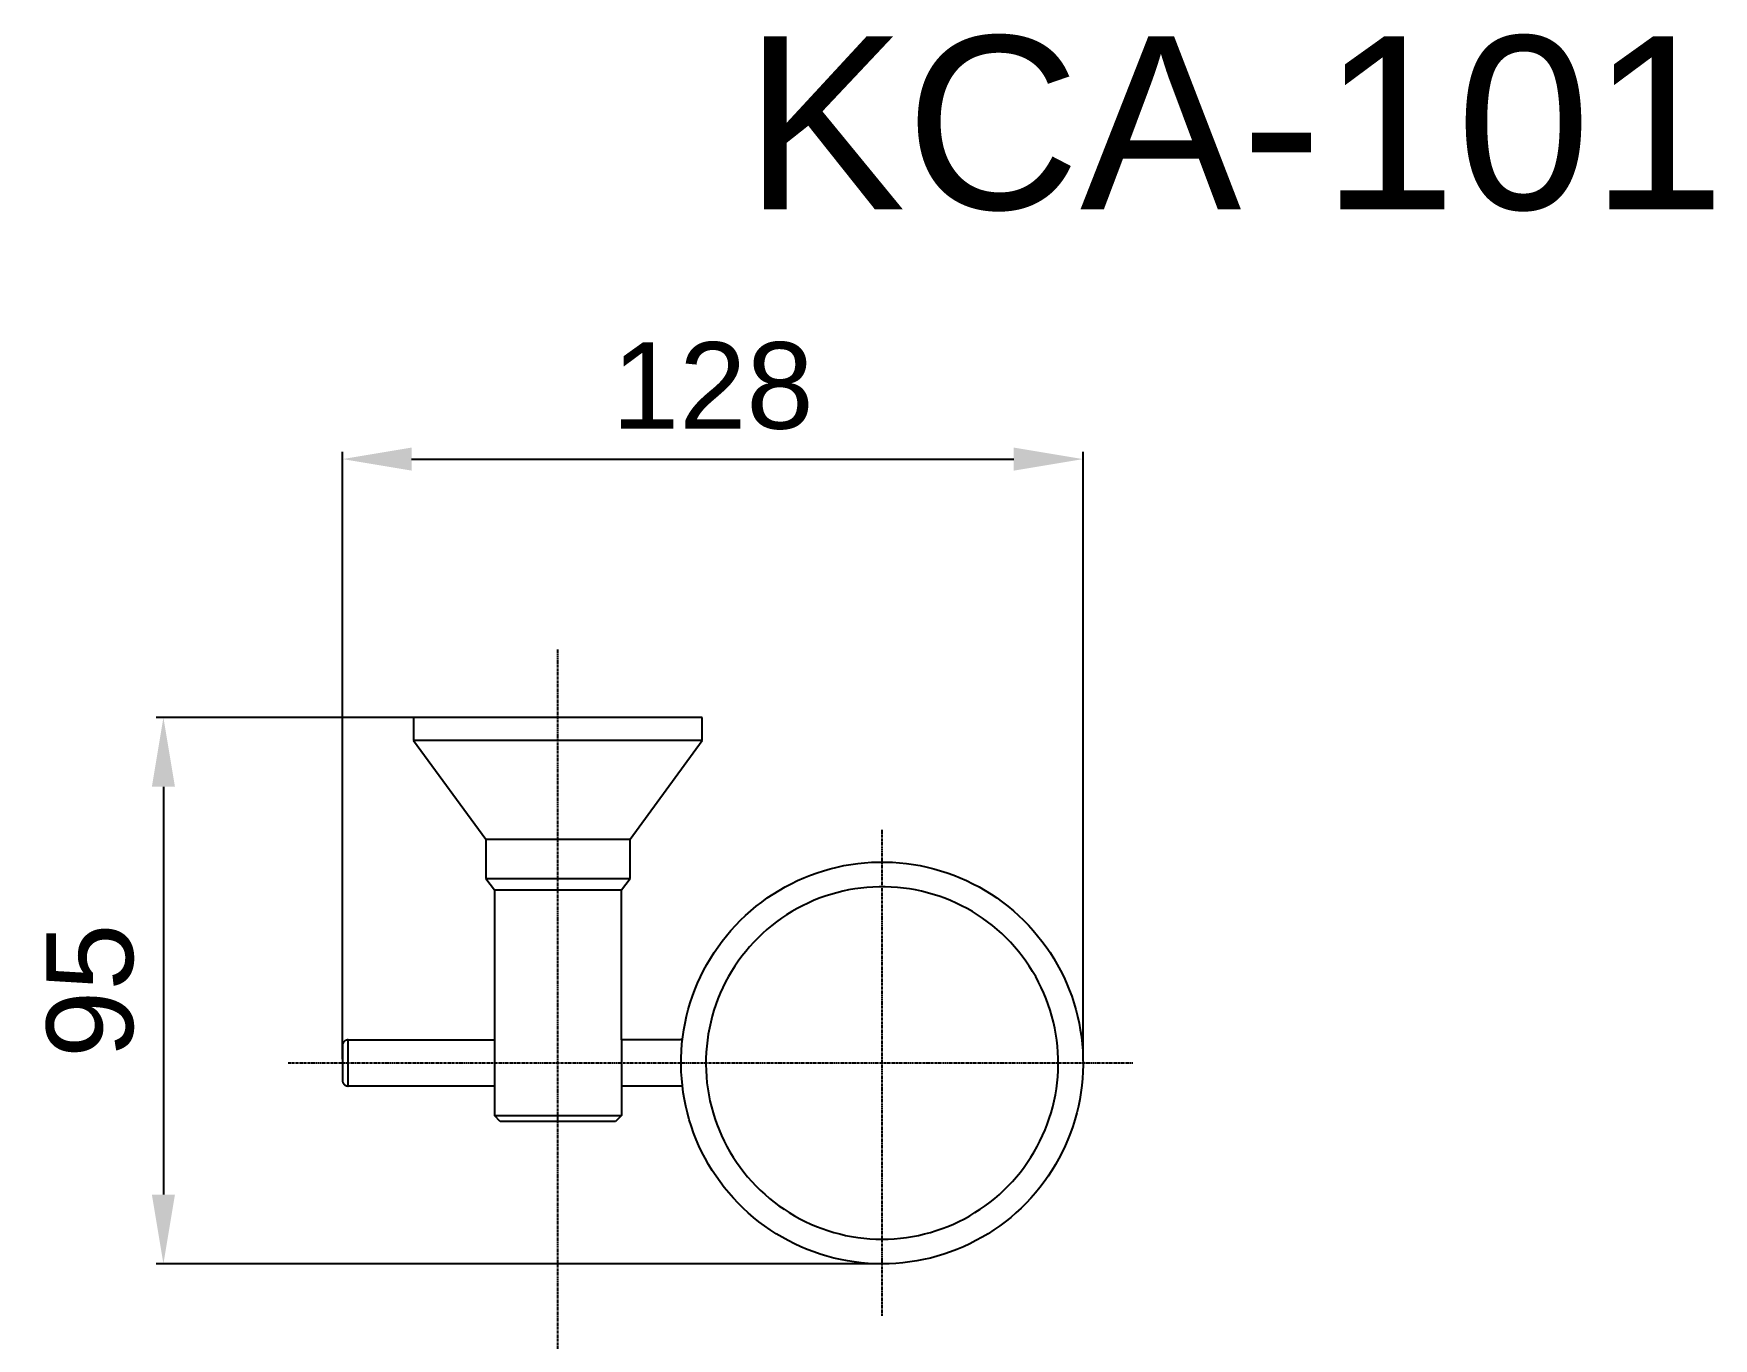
# Model space of a CAD drawing. Header units: millimetres. Extents: x 2944 to 4044, y 1234 to 2718.
# Drawn here: x 3296.9 to 3588.1, y 2066.5 to 2292.7 of the extents above; entities that cross this region are included whole.
import ezdxf

# ---------------------------------------------------------------- set-up
doc = ezdxf.new("R2010")
doc.units = ezdxf.units.MM
doc.linetypes.add('CENTER', pattern=[0.6, 0.375, -0.075, 0.075, -0.075])
for name, color, linetype in [('CEN2', 1, 'Continuous'), ('DIM2', 3, 'Continuous'), ('main', 7, 'Continuous')]:
    doc.layers.add(name, color=color, linetype=linetype)
doc.styles.add('Arial Regular', font='arial.ttf')
doc.styles.get("Standard").update_dxf_attribs({"font": 'arial.ttf'})
doc.dimstyles.new('ISO-25', dxfattribs={"dimtxt": 2.5, "dimasz": 2.5, "dimexe": 1.25, "dimexo": 0.625, "dimtad": 1, "dimtxsty": 'Standard', "dimcen": 2.5, "dimadec": 0, "dimazin": 0, "dimtfac": 1, "dimtmove": 0, "dimatfit": 3, "dimfxl": 1, "dimarcsym": 0})

# ---------------------------------------------------------------- blocks, each defined once
blk = doc.blocks.new('*D19')
at = {"layer": 'Defpoints', "color": 0, "transparency": 16777216}
for p in [(3478.8, 2218.97), (3350.43, 2114.29), (3478.8, 2114.3)]:
    blk.add_point(p, dxfattribs=at)
at = {"layer": 'DIM2', "color": 0, "lineweight": -2, "transparency": 16777216}
for p, q in [((3350.43, 2114.92), (3350.43, 2220.22)), ((3362.43, 2218.97), (3466.8, 2218.97)), ((3478.8, 2114.92), (3478.8, 2220.22))]:
    blk.add_line(p, q, dxfattribs=at)
at = {"layer": 'DIM2', "color": 0, "transparency": 16777216}
for points in [[(3362.43, 2220.97), (3362.43, 2216.97), (3350.43, 2218.97)], [(3466.8, 2220.97), (3466.8, 2216.97), (3478.8, 2218.97)]]:
    blk.add_solid(points, dxfattribs=at)
at = {"layer": 'DIM2', "color": 0, "transparency": 16777216, "insert": (3414.62, 2231.63), "char_height": 15, "attachment_point": 5}
blk.add_mtext('128', dxfattribs=at)
blk = doc.blocks.new('*D21')
at = {"layer": 'Defpoints', "color": 0, "transparency": 16777216}
for p in [(3412.78, 2174.17), (3319.41, 2079.46), (3443.97, 2079.46)]:
    blk.add_point(p, dxfattribs=at)
at = {"layer": 'DIM2', "color": 0, "lineweight": -2, "transparency": 16777216}
for p, q in [((3412.15, 2174.17), (3318.16, 2174.17)), ((3319.41, 2162.17), (3319.41, 2091.46)), ((3443.34, 2079.46), (3318.16, 2079.46))]:
    blk.add_line(p, q, dxfattribs=at)
at = {"layer": 'DIM2', "color": 0, "transparency": 16777216}
for points in [[(3317.41, 2162.17), (3321.41, 2162.17), (3319.41, 2174.17)], [(3317.41, 2091.46), (3321.41, 2091.46), (3319.41, 2079.46)]]:
    blk.add_solid(points, dxfattribs=at)
at = {"layer": 'DIM2', "color": 0, "transparency": 16777216, "insert": (3306.75, 2126.81), "char_height": 15, "attachment_point": 5, "rotation": 90}
blk.add_mtext('95', dxfattribs=at)

msp = doc.modelspace()

# ---------------------------------------------------------------- linework, layer by layer
at = {"layer": 'CEN2', "linetype": 'CENTER'}
for p, q in [((3387.78, 1902.75), (3387.78, 2185.96)), ((3443.97, 2070.44), (3443.97, 2154.69)), ((3341.04, 2114.3), (3487.45, 2114.3))]:
    msp.add_line(p, q, dxfattribs=at)
at = {"layer": 'main'}
for p, q in [((3412.78, 2174.17), (3362.78, 2174.17)), ((3362.78, 2174.17), (3362.78, 2170.16)), ((3412.78, 2170.16), (3412.78, 2174.17)), ((3362.78, 2170.16), (3375.28, 2153.11)), ((3412.78, 2170.16), (3362.78, 2170.16)), ((3400.28, 2153.11), (3412.78, 2170.16)), ((3375.28, 2153.11), (3400.28, 2153.11)), ((3375.28, 2153.11), (3375.28, 2146.29)), ((3400.28, 2146.29), (3400.28, 2153.11)), ((3437.36, 2148.5), (3438.55, 2148.7)), ((3438.55, 2148.7), (3439.75, 2148.87)), ((3439.75, 2148.87), (3440.95, 2149)), ((3440.95, 2149), (3442.15, 2149.08)), ((3442.15, 2149.08), (3443.36, 2149.12)), ((3443.36, 2149.12), (3444.57, 2149.12)), ((3444.57, 2149.12), (3445.78, 2149.08)), ((3445.78, 2149.08), (3446.99, 2149)), ((3446.99, 2149), (3448.19, 2148.87)), ((3448.19, 2148.87), (3449.39, 2148.7)), ((3449.39, 2148.7), (3450.58, 2148.5)), ((3375.28, 2146.29), (3400.28, 2146.29)), ((3375.28, 2146.29), (3376.78, 2144.28)), ((3398.78, 2144.28), (3400.28, 2146.29)), ((3428.23, 2145.37), (3429.32, 2145.9)), ((3429.32, 2145.9), (3430.43, 2146.39)), ((3430.43, 2146.39), (3431.55, 2146.84)), ((3431.55, 2146.84), (3432.69, 2147.25)), ((3432.69, 2147.25), (3433.84, 2147.62)), ((3433.84, 2147.62), (3435, 2147.96)), ((3435, 2147.96), (3436.17, 2148.25)), ((3436.17, 2148.25), (3437.36, 2148.5)), ((3450.58, 2148.5), (3451.76, 2148.25)), ((3451.76, 2148.25), (3452.94, 2147.95)), ((3452.94, 2147.95), (3454.1, 2147.62)), ((3454.1, 2147.62), (3455.25, 2147.25)), ((3455.25, 2147.25), (3456.39, 2146.84)), ((3456.39, 2146.84), (3457.51, 2146.39)), ((3457.51, 2146.39), (3458.61, 2145.9)), ((3458.61, 2145.9), (3459.7, 2145.37)), ((3376.78, 2144.28), (3376.78, 2118.29)), ((3376.78, 2144.28), (3398.78, 2144.28)), ((3398.78, 2118.29), (3398.78, 2144.28)), ((3423.1, 2142.19), (3424.08, 2142.9)), ((3424.08, 2142.9), (3425.09, 2143.57)), ((3425.09, 2143.57), (3426.11, 2144.21)), ((3426.11, 2144.21), (3427.16, 2144.81)), ((3427.16, 2144.81), (3428.23, 2145.37)), ((3434.08, 2143.19), (3433.08, 2142.83)), ((3435.09, 2143.52), (3434.08, 2143.19)), ((3436.11, 2143.81), (3435.09, 2143.52)), ((3437.14, 2144.06), (3436.11, 2143.81)), ((3438.17, 2144.28), (3437.14, 2144.06)), ((3439.22, 2144.46), (3438.17, 2144.28)), ((3440.27, 2144.61), (3439.22, 2144.46)), ((3441.32, 2144.72), (3440.27, 2144.61)), ((3442.38, 2144.79), (3441.32, 2144.72)), ((3443.44, 2144.83), (3442.38, 2144.79)), ((3444.5, 2144.83), (3443.44, 2144.83)), ((3445.56, 2144.79), (3444.5, 2144.83)), ((3446.62, 2144.72), (3445.56, 2144.79)), ((3447.67, 2144.61), (3446.62, 2144.72)), ((3448.72, 2144.46), (3447.67, 2144.61)), ((3449.77, 2144.28), (3448.72, 2144.46)), ((3450.8, 2144.06), (3449.77, 2144.28)), ((3451.83, 2143.81), (3450.8, 2144.06)), ((3452.85, 2143.52), (3451.83, 2143.81)), ((3453.86, 2143.19), (3452.85, 2143.52)), ((3454.86, 2142.83), (3453.86, 2143.19)), ((3459.7, 2145.37), (3460.77, 2144.81)), ((3460.77, 2144.81), (3461.82, 2144.21)), ((3461.82, 2144.21), (3462.85, 2143.57)), ((3462.85, 2143.57), (3463.85, 2142.9)), ((3463.85, 2142.9), (3464.83, 2142.19)), ((3420.32, 2139.87), (3421.22, 2140.67)), ((3421.22, 2140.67), (3422.15, 2141.45)), ((3422.15, 2141.45), (3423.1, 2142.19)), ((3427.42, 2139.96), (3426.54, 2139.37)), ((3428.32, 2140.52), (3427.42, 2139.96)), ((3429.24, 2141.05), (3428.32, 2140.52)), ((3430.18, 2141.54), (3429.24, 2141.05)), ((3431.13, 2142.01), (3430.18, 2141.54)), ((3432.1, 2142.44), (3431.13, 2142.01)), ((3433.08, 2142.83), (3432.1, 2142.44)), ((3455.84, 2142.43), (3454.86, 2142.83)), ((3456.81, 2142), (3455.84, 2142.43)), ((3457.76, 2141.54), (3456.81, 2142)), ((3458.7, 2141.05), (3457.76, 2141.54)), ((3459.62, 2140.52), (3458.7, 2141.05)), ((3460.52, 2139.96), (3459.62, 2140.52)), ((3461.4, 2139.37), (3460.52, 2139.96)), ((3464.83, 2142.19), (3465.79, 2141.45)), ((3465.79, 2141.45), (3466.72, 2140.67)), ((3466.72, 2140.67), (3467.62, 2139.87)), ((3417, 2136.35), (3417.78, 2137.27)), ((3417.78, 2137.27), (3418.6, 2138.17)), ((3418.6, 2138.17), (3419.44, 2139.03)), ((3419.44, 2139.03), (3420.32, 2139.87)), ((3424.02, 2137.42), (3423.23, 2136.72)), ((3424.84, 2138.1), (3424.02, 2137.42)), ((3425.68, 2138.75), (3424.84, 2138.1)), ((3426.54, 2139.37), (3425.68, 2138.75)), ((3462.26, 2138.75), (3461.4, 2139.37)), ((3463.1, 2138.1), (3462.26, 2138.75)), ((3463.92, 2137.42), (3463.1, 2138.1)), ((3464.71, 2136.72), (3463.92, 2137.42)), ((3467.62, 2139.87), (3468.49, 2139.03)), ((3468.49, 2139.03), (3469.34, 2138.17)), ((3469.34, 2138.17), (3470.15, 2137.27)), ((3470.15, 2137.27), (3470.93, 2136.35)), ((3414.86, 2133.43), (3415.54, 2134.43)), ((3415.54, 2134.43), (3416.25, 2135.4)), ((3416.25, 2135.4), (3417, 2136.35)), ((3421.01, 2134.44), (3420.33, 2133.63)), ((3421.73, 2135.23), (3421.01, 2134.44)), ((3422.47, 2135.99), (3421.73, 2135.23)), ((3423.23, 2136.72), (3422.47, 2135.99)), ((3465.47, 2135.98), (3464.71, 2136.72)), ((3466.21, 2135.22), (3465.47, 2135.98)), ((3466.92, 2134.44), (3466.21, 2135.22)), ((3467.61, 2133.63), (3466.92, 2134.44)), ((3470.93, 2136.35), (3471.68, 2135.4)), ((3471.68, 2135.4), (3472.4, 2134.42)), ((3472.4, 2134.42), (3473.08, 2133.43)), ((3413.02, 2130.3), (3413.6, 2131.36)), ((3413.6, 2131.36), (3414.21, 2132.4)), ((3414.21, 2132.4), (3414.86, 2133.43)), ((3419.04, 2131.95), (3418.45, 2131.07)), ((3419.67, 2132.8), (3419.04, 2131.95)), ((3420.33, 2133.63), (3419.67, 2132.8)), ((3468.27, 2132.8), (3467.61, 2133.63)), ((3468.89, 2131.94), (3468.27, 2132.8)), ((3469.49, 2131.07), (3468.89, 2131.94)), ((3473.08, 2133.43), (3473.73, 2132.4)), ((3473.73, 2132.4), (3474.34, 2131.36)), ((3474.34, 2131.36), (3474.91, 2130.3)), ((3411.99, 2128.11), (3412.49, 2129.21)), ((3412.49, 2129.21), (3413.02, 2130.3)), ((3416.84, 2128.33), (3416.37, 2127.38)), ((3417.34, 2129.26), (3416.84, 2128.33)), ((3417.88, 2130.17), (3417.34, 2129.26)), ((3418.45, 2131.07), (3417.88, 2130.17)), ((3470.06, 2130.17), (3469.49, 2131.07)), ((3470.59, 2129.26), (3470.06, 2130.17)), ((3471.1, 2128.32), (3470.59, 2129.26)), ((3471.57, 2127.37), (3471.1, 2128.32)), ((3474.91, 2130.3), (3475.45, 2129.21)), ((3475.45, 2129.21), (3475.95, 2128.11)), ((3410.73, 2124.71), (3411.11, 2125.86)), ((3411.11, 2125.86), (3411.53, 2126.99)), ((3411.53, 2126.99), (3411.99, 2128.11)), ((3415.53, 2125.43), (3415.16, 2124.44)), ((3415.93, 2126.41), (3415.53, 2125.43)), ((3416.37, 2127.38), (3415.93, 2126.41)), ((3472, 2126.41), (3471.57, 2127.37)), ((3472.41, 2125.43), (3472, 2126.41)), ((3472.78, 2124.43), (3472.41, 2125.43)), ((3475.95, 2128.11), (3476.41, 2126.99)), ((3476.41, 2126.99), (3476.83, 2125.86)), ((3476.83, 2125.86), (3477.21, 2124.71)), ((3410.08, 2122.38), (3410.38, 2123.55)), ((3410.38, 2123.55), (3410.73, 2124.71)), ((3414.83, 2123.43), (3414.53, 2122.41)), ((3415.16, 2124.44), (3414.83, 2123.43)), ((3473.11, 2123.43), (3472.78, 2124.43)), ((3473.41, 2122.41), (3473.11, 2123.43)), ((3477.21, 2124.71), (3477.55, 2123.55)), ((3477.55, 2123.55), (3477.85, 2122.38)), ((3409.43, 2118.82), (3409.6, 2120.01)), ((3409.6, 2120.01), (3409.82, 2121.2)), ((3409.82, 2121.2), (3410.08, 2122.38)), ((3414.03, 2120.35), (3413.84, 2119.31)), ((3414.26, 2121.39), (3414.03, 2120.35)), ((3414.53, 2122.41), (3414.26, 2121.39)), ((3473.68, 2121.38), (3473.41, 2122.41)), ((3473.9, 2120.35), (3473.68, 2121.38)), ((3474.1, 2119.31), (3473.9, 2120.35)), ((3477.85, 2122.38), (3478.11, 2121.2)), ((3478.11, 2121.2), (3478.33, 2120.01)), ((3478.33, 2120.01), (3478.51, 2118.81)), ((3350.44, 2117.43), (3350.43, 2117.4)), ((3350.43, 2117.4), (3350.43, 2117.36)), ((3350.43, 2117.36), (3350.43, 2117.33)), ((3350.43, 2117.33), (3350.43, 2117.29)), ((3350.43, 2117.29), (3350.43, 2111.29)), ((3350.45, 2117.5), (3350.44, 2117.46)), ((3350.44, 2117.46), (3350.44, 2117.43)), ((3350.46, 2117.53), (3350.45, 2117.5)), ((3350.47, 2117.56), (3350.46, 2117.53)), ((3350.48, 2117.6), (3350.47, 2117.56)), ((3350.49, 2117.63), (3350.48, 2117.6)), ((3350.5, 2117.66), (3350.49, 2117.63)), ((3350.51, 2117.69), (3350.5, 2117.66)), ((3350.53, 2117.72), (3350.51, 2117.69)), ((3350.54, 2117.75), (3350.53, 2117.72)), ((3350.56, 2117.78), (3350.54, 2117.75)), ((3350.57, 2117.81), (3350.56, 2117.78)), ((3350.59, 2117.84), (3350.57, 2117.81)), ((3350.61, 2117.87), (3350.59, 2117.84)), ((3350.63, 2117.9), (3350.61, 2117.87)), ((3350.65, 2117.92), (3350.63, 2117.9)), ((3350.67, 2117.95), (3350.65, 2117.92)), ((3350.7, 2117.98), (3350.67, 2117.95)), ((3350.72, 2118), (3350.7, 2117.98)), ((3350.75, 2118.02), (3350.72, 2118)), ((3350.77, 2118.05), (3350.75, 2118.02)), ((3350.8, 2118.07), (3350.77, 2118.05)), ((3350.82, 2118.09), (3350.8, 2118.07)), ((3350.85, 2118.11), (3350.82, 2118.09)), ((3350.88, 2118.13), (3350.85, 2118.11)), ((3350.91, 2118.15), (3350.88, 2118.13)), ((3350.94, 2118.17), (3350.91, 2118.15)), ((3350.97, 2118.18), (3350.94, 2118.17)), ((3351, 2118.2), (3350.97, 2118.18)), ((3351.03, 2118.21), (3351, 2118.2)), ((3351.06, 2118.22), (3351.03, 2118.21)), ((3351.09, 2118.24), (3351.06, 2118.22)), ((3351.13, 2118.25), (3351.09, 2118.24)), ((3351.16, 2118.26), (3351.13, 2118.25)), ((3351.19, 2118.27), (3351.16, 2118.26)), ((3351.22, 2118.27), (3351.19, 2118.27)), ((3351.26, 2118.28), (3351.22, 2118.27)), ((3351.29, 2118.28), (3351.26, 2118.28)), ((3351.33, 2118.29), (3351.29, 2118.28)), ((3351.36, 2118.29), (3351.33, 2118.29)), ((3351.39, 2118.29), (3351.36, 2118.29)), ((3351.43, 2118.29), (3351.39, 2118.29)), ((3351.43, 2118.29), (3370.88, 2118.29)), ((3351.43, 2110.29), (3351.43, 2118.29)), ((3370.88, 2118.29), (3372.79, 2118.29)), ((3372.79, 2118.29), (3376.78, 2118.29)), ((3376.78, 2118.29), (3376.78, 2110.29)), ((3408.82, 2118.29), (3398.78, 2118.29)), ((3398.78, 2118.29), (3398.78, 2110.29)), ((3408.85, 2118.29), (3408.82, 2118.29)), ((3408.89, 2118.3), (3408.85, 2118.29)), ((3408.92, 2118.3), (3408.89, 2118.3)), ((3408.95, 2118.3), (3408.92, 2118.3)), ((3408.98, 2118.31), (3408.95, 2118.3)), ((3409.02, 2118.31), (3408.98, 2118.31)), ((3409.05, 2118.32), (3409.02, 2118.31)), ((3409.08, 2118.33), (3409.05, 2118.32)), ((3409.11, 2118.34), (3409.08, 2118.33)), ((3409.15, 2118.35), (3409.11, 2118.34)), ((3409.18, 2118.36), (3409.15, 2118.35)), ((3409.21, 2118.37), (3409.18, 2118.36)), ((3409.2, 2116.41), (3409.29, 2117.61)), ((3409.24, 2118.38), (3409.21, 2118.37)), ((3409.27, 2118.4), (3409.24, 2118.38)), ((3409.3, 2118.41), (3409.27, 2118.4)), ((3409.29, 2117.61), (3409.43, 2118.82)), ((3409.33, 2118.43), (3409.3, 2118.41)), ((3409.35, 2118.45), (3409.33, 2118.43)), ((3409.38, 2118.47), (3409.35, 2118.45)), ((3413.57, 2117.21), (3413.48, 2116.15)), ((3413.69, 2118.26), (3413.57, 2117.21)), ((3413.84, 2119.31), (3413.69, 2118.26)), ((3474.25, 2118.26), (3474.1, 2119.31)), ((3474.37, 2117.2), (3474.25, 2118.26)), ((3474.45, 2116.15), (3474.37, 2117.2)), ((3478.51, 2118.81), (3478.64, 2117.61)), ((3478.64, 2117.61), (3478.74, 2116.41)), ((3409.13, 2113.99), (3409.14, 2115.2)), ((3409.16, 2112.78), (3409.13, 2113.99)), ((3409.14, 2115.2), (3409.2, 2116.41)), ((3413.44, 2115.09), (3413.43, 2114.03)), ((3413.43, 2114.03), (3413.46, 2112.97)), ((3413.48, 2116.15), (3413.44, 2115.09)), ((3474.5, 2115.09), (3474.45, 2116.15)), ((3474.48, 2112.97), (3474.51, 2114.03)), ((3474.51, 2114.03), (3474.5, 2115.09)), ((3478.74, 2116.41), (3478.79, 2115.2)), ((3478.8, 2113.99), (3478.77, 2112.78)), ((3478.79, 2115.2), (3478.8, 2113.99)), ((3350.43, 2111.29), (3350.43, 2111.26)), ((3350.43, 2111.26), (3350.43, 2111.23)), ((3350.43, 2111.23), (3350.43, 2111.19)), ((3350.43, 2111.19), (3350.44, 2111.16)), ((3350.44, 2111.16), (3350.44, 2111.12)), ((3350.44, 2111.12), (3350.45, 2111.09)), ((3350.45, 2111.09), (3350.46, 2111.06)), ((3350.46, 2111.06), (3350.47, 2111.02)), ((3350.47, 2111.02), (3350.48, 2110.99)), ((3350.48, 2110.99), (3350.49, 2110.96)), ((3350.49, 2110.96), (3350.5, 2110.93)), ((3350.5, 2110.93), (3350.51, 2110.9)), ((3350.51, 2110.9), (3350.53, 2110.86)), ((3350.53, 2110.86), (3350.54, 2110.83)), ((3350.54, 2110.83), (3350.56, 2110.8)), ((3409.24, 2111.58), (3409.16, 2112.78)), ((3409.35, 2110.37), (3409.24, 2111.58)), ((3413.46, 2112.97), (3413.52, 2111.91)), ((3413.52, 2111.91), (3413.62, 2110.86)), ((3413.62, 2110.86), (3413.76, 2109.81)), ((3474.18, 2109.8), (3474.32, 2110.85)), ((3474.32, 2110.85), (3474.42, 2111.91)), ((3474.42, 2111.91), (3474.48, 2112.97)), ((3478.7, 2111.57), (3478.58, 2110.37)), ((3478.77, 2112.78), (3478.7, 2111.57)), ((3350.56, 2110.8), (3350.57, 2110.77)), ((3350.57, 2110.77), (3350.59, 2110.74)), ((3350.59, 2110.74), (3350.61, 2110.72)), ((3350.61, 2110.72), (3350.63, 2110.69)), ((3350.63, 2110.69), (3350.65, 2110.66)), ((3350.65, 2110.66), (3350.67, 2110.64)), ((3350.67, 2110.64), (3350.7, 2110.61)), ((3350.7, 2110.61), (3350.72, 2110.59)), ((3350.72, 2110.59), (3350.75, 2110.56)), ((3350.75, 2110.56), (3350.77, 2110.54)), ((3350.77, 2110.54), (3350.8, 2110.52)), ((3350.8, 2110.52), (3350.82, 2110.5)), ((3350.82, 2110.5), (3350.85, 2110.48)), ((3350.85, 2110.48), (3350.88, 2110.46)), ((3350.88, 2110.46), (3350.91, 2110.44)), ((3350.91, 2110.44), (3350.94, 2110.42)), ((3350.94, 2110.42), (3350.97, 2110.41)), ((3350.97, 2110.41), (3351, 2110.39)), ((3351, 2110.39), (3351.03, 2110.38)), ((3351.03, 2110.38), (3351.06, 2110.36)), ((3351.06, 2110.36), (3351.09, 2110.35)), ((3351.09, 2110.35), (3351.13, 2110.34)), ((3351.13, 2110.34), (3351.16, 2110.33)), ((3351.16, 2110.33), (3351.19, 2110.32)), ((3351.19, 2110.32), (3351.22, 2110.31)), ((3351.22, 2110.31), (3351.26, 2110.31)), ((3351.26, 2110.31), (3351.29, 2110.3)), ((3351.29, 2110.3), (3351.33, 2110.3)), ((3351.33, 2110.3), (3351.36, 2110.3)), ((3351.36, 2110.3), (3351.39, 2110.29)), ((3351.39, 2110.29), (3351.43, 2110.29)), ((3370.88, 2110.29), (3351.43, 2110.29)), ((3372.79, 2110.29), (3370.88, 2110.29)), ((3376.78, 2110.29), (3372.79, 2110.29)), ((3376.78, 2110.29), (3376.78, 2105.17)), ((3398.78, 2110.29), (3398.78, 2105.17)), ((3408.82, 2110.29), (3398.78, 2110.29)), ((3408.85, 2110.29), (3408.82, 2110.29)), ((3408.89, 2110.29), (3408.85, 2110.29)), ((3408.92, 2110.29), (3408.89, 2110.29)), ((3408.95, 2110.28), (3408.92, 2110.29)), ((3408.98, 2110.28), (3408.95, 2110.28)), ((3409.02, 2110.27), (3408.98, 2110.28)), ((3409.05, 2110.27), (3409.02, 2110.27)), ((3409.08, 2110.26), (3409.05, 2110.27)), ((3409.11, 2110.25), (3409.08, 2110.26)), ((3409.14, 2110.24), (3409.11, 2110.25)), ((3409.18, 2110.23), (3409.14, 2110.24)), ((3409.21, 2110.22), (3409.18, 2110.23)), ((3409.24, 2110.2), (3409.21, 2110.22)), ((3409.27, 2110.19), (3409.24, 2110.2)), ((3409.3, 2110.17), (3409.27, 2110.19)), ((3409.32, 2110.16), (3409.3, 2110.17)), ((3409.35, 2110.14), (3409.32, 2110.16)), ((3409.51, 2109.17), (3409.35, 2110.37)), ((3409.38, 2110.12), (3409.35, 2110.14)), ((3409.71, 2107.98), (3409.51, 2109.17)), ((3409.95, 2106.79), (3409.71, 2107.98)), ((3413.76, 2109.81), (3413.93, 2108.76)), ((3413.93, 2108.76), (3414.14, 2107.72)), ((3473.79, 2107.72), (3474, 2108.76)), ((3474, 2108.76), (3474.18, 2109.8)), ((3478.23, 2107.98), (3477.99, 2106.79)), ((3478.42, 2109.17), (3478.23, 2107.98)), ((3478.58, 2110.37), (3478.42, 2109.17)), ((3376.78, 2105.17), (3376.78, 2105.17)), ((3377.78, 2104.17), (3376.78, 2105.17)), ((3376.78, 2105.17), (3398.78, 2105.17)), ((3398.78, 2105.17), (3397.78, 2104.17)), ((3398.78, 2105.17), (3398.78, 2105.17)), ((3410.23, 2105.62), (3409.95, 2106.79)), ((3410.55, 2104.45), (3410.23, 2105.62)), ((3414.14, 2107.72), (3414.39, 2106.69)), ((3414.39, 2106.69), (3414.67, 2105.67)), ((3414.67, 2105.67), (3414.99, 2104.66)), ((3472.95, 2104.65), (3473.27, 2105.67)), ((3473.27, 2105.67), (3473.55, 2106.69)), ((3473.55, 2106.69), (3473.79, 2107.72)), ((3477.71, 2105.62), (3477.38, 2104.45)), ((3477.99, 2106.79), (3477.71, 2105.62)), ((3397.78, 2104.17), (3377.78, 2104.17)), ((3410.91, 2103.3), (3410.55, 2104.45)), ((3411.31, 2102.16), (3410.91, 2103.3)), ((3411.75, 2101.03), (3411.31, 2102.16)), ((3414.99, 2104.66), (3415.34, 2103.66)), ((3415.34, 2103.66), (3415.73, 2102.67)), ((3415.73, 2102.67), (3416.15, 2101.7)), ((3471.79, 2101.69), (3472.21, 2102.67)), ((3472.21, 2102.67), (3472.6, 2103.65)), ((3472.6, 2103.65), (3472.95, 2104.65)), ((3476.62, 2102.16), (3476.18, 2101.03)), ((3477.02, 2103.3), (3476.62, 2102.16)), ((3477.38, 2104.45), (3477.02, 2103.3)), ((3412.23, 2099.92), (3411.75, 2101.03)), ((3412.75, 2098.83), (3412.23, 2099.92)), ((3416.15, 2101.7), (3416.6, 2100.74)), ((3416.6, 2100.74), (3417.09, 2099.8)), ((3417.09, 2099.8), (3417.61, 2098.87)), ((3470.33, 2098.87), (3470.85, 2099.79)), ((3470.85, 2099.79), (3471.33, 2100.74)), ((3471.33, 2100.74), (3471.79, 2101.69)), ((3475.7, 2099.92), (3475.18, 2098.83)), ((3476.18, 2101.03), (3475.7, 2099.92)), ((3413.31, 2097.76), (3412.75, 2098.83)), ((3413.9, 2096.7), (3413.31, 2097.76)), ((3414.53, 2095.67), (3413.9, 2096.7)), ((3417.61, 2098.87), (3418.16, 2097.97)), ((3418.16, 2097.97), (3418.74, 2097.08)), ((3418.74, 2097.08), (3419.35, 2096.22)), ((3468.58, 2096.21), (3469.19, 2097.08)), ((3469.19, 2097.08), (3469.78, 2097.96)), ((3469.78, 2097.96), (3470.33, 2098.87)), ((3474.03, 2096.7), (3473.41, 2095.67)), ((3474.63, 2097.75), (3474.03, 2096.7)), ((3475.18, 2098.83), (3474.63, 2097.75)), ((3415.19, 2094.66), (3414.53, 2095.67)), ((3415.89, 2093.67), (3415.19, 2094.66)), ((3416.62, 2092.71), (3415.89, 2093.67)), ((3419.35, 2096.22), (3420, 2095.37)), ((3420, 2095.37), (3420.67, 2094.55)), ((3420.67, 2094.55), (3421.37, 2093.76)), ((3421.37, 2093.76), (3422.09, 2092.98)), ((3465.84, 2092.98), (3466.57, 2093.75)), ((3466.57, 2093.75), (3467.27, 2094.55)), ((3467.27, 2094.55), (3467.94, 2095.37)), ((3467.94, 2095.37), (3468.58, 2096.21)), ((3472.04, 2093.67), (3471.31, 2092.71)), ((3472.74, 2094.66), (3472.04, 2093.67)), ((3473.41, 2095.67), (3472.74, 2094.66)), ((3417.39, 2091.77), (3416.62, 2092.71)), ((3418.19, 2090.86), (3417.39, 2091.77)), ((3419.02, 2089.98), (3418.19, 2090.86)), ((3422.09, 2092.98), (3422.85, 2092.24)), ((3422.85, 2092.24), (3423.62, 2091.52)), ((3423.62, 2091.52), (3424.43, 2090.82)), ((3424.43, 2090.82), (3425.25, 2090.16)), ((3462.68, 2090.16), (3463.51, 2090.82)), ((3463.51, 2090.82), (3464.31, 2091.51)), ((3464.31, 2091.51), (3465.09, 2092.23)), ((3465.09, 2092.23), (3465.84, 2092.98)), ((3469.75, 2090.86), (3468.92, 2089.98)), ((3470.54, 2091.77), (3469.75, 2090.86)), ((3471.31, 2092.71), (3470.54, 2091.77)), ((3419.87, 2089.13), (3419.02, 2089.98)), ((3420.76, 2088.31), (3419.87, 2089.13)), ((3421.68, 2087.52), (3420.76, 2088.31)), ((3425.25, 2090.16), (3426.1, 2089.53)), ((3426.1, 2089.53), (3426.97, 2088.92)), ((3426.97, 2088.92), (3427.86, 2088.35)), ((3427.86, 2088.35), (3428.77, 2087.8)), ((3428.77, 2087.8), (3429.7, 2087.29)), ((3458.23, 2087.29), (3459.16, 2087.8)), ((3459.16, 2087.8), (3460.07, 2088.34)), ((3460.07, 2088.34), (3460.96, 2088.92)), ((3460.96, 2088.92), (3461.83, 2089.52)), ((3461.83, 2089.52), (3462.68, 2090.16)), ((3467.17, 2088.31), (3466.26, 2087.52)), ((3468.06, 2089.13), (3467.17, 2088.31)), ((3468.92, 2089.98), (3468.06, 2089.13)), ((3422.62, 2086.76), (3421.68, 2087.52)), ((3423.59, 2086.04), (3422.62, 2086.76)), ((3424.58, 2085.35), (3423.59, 2086.04)), ((3425.6, 2084.69), (3424.58, 2085.35)), ((3426.64, 2084.07), (3425.6, 2084.69)), ((3429.7, 2087.29), (3430.65, 2086.81)), ((3430.65, 2086.81), (3431.61, 2086.37)), ((3431.61, 2086.37), (3432.59, 2085.95)), ((3432.59, 2085.95), (3433.58, 2085.58)), ((3433.58, 2085.58), (3434.58, 2085.23)), ((3434.58, 2085.23), (3435.59, 2084.92)), ((3435.59, 2084.92), (3436.62, 2084.65)), ((3436.62, 2084.65), (3437.65, 2084.41)), ((3450.28, 2084.41), (3451.32, 2084.65)), ((3451.32, 2084.65), (3452.34, 2084.92)), ((3452.34, 2084.92), (3453.35, 2085.23)), ((3453.35, 2085.23), (3454.36, 2085.58)), ((3454.36, 2085.58), (3455.35, 2085.95)), ((3455.35, 2085.95), (3456.32, 2086.36)), ((3456.32, 2086.36), (3457.29, 2086.81)), ((3457.29, 2086.81), (3458.23, 2087.29)), ((3462.34, 2084.69), (3461.3, 2084.07)), ((3463.35, 2085.35), (3462.34, 2084.69)), ((3464.35, 2086.04), (3463.35, 2085.35)), ((3465.31, 2086.76), (3464.35, 2086.04)), ((3466.26, 2087.52), (3465.31, 2086.76)), ((3427.7, 2083.49), (3426.64, 2084.07)), ((3428.77, 2082.94), (3427.7, 2083.49)), ((3429.87, 2082.44), (3428.77, 2082.94)), ((3430.99, 2081.97), (3429.87, 2082.44)), ((3432.12, 2081.53), (3430.99, 2081.97)), ((3437.65, 2084.41), (3438.69, 2084.21)), ((3438.69, 2084.21), (3439.74, 2084.05)), ((3439.74, 2084.05), (3440.79, 2083.92)), ((3440.79, 2083.92), (3441.85, 2083.83)), ((3441.85, 2083.83), (3442.91, 2083.77)), ((3442.91, 2083.77), (3443.97, 2083.75)), ((3443.97, 2083.75), (3445.03, 2083.77)), ((3445.03, 2083.77), (3446.09, 2083.83)), ((3446.09, 2083.83), (3447.14, 2083.92)), ((3447.14, 2083.92), (3448.19, 2084.05)), ((3448.19, 2084.05), (3449.24, 2084.21)), ((3449.24, 2084.21), (3450.28, 2084.41)), ((3456.95, 2081.97), (3455.82, 2081.53)), ((3458.06, 2082.44), (3456.95, 2081.97)), ((3459.16, 2082.94), (3458.06, 2082.44)), ((3460.24, 2083.49), (3459.16, 2082.94)), ((3461.3, 2084.07), (3460.24, 2083.49)), ((3433.26, 2081.14), (3432.12, 2081.53)), ((3434.42, 2080.79), (3433.26, 2081.14)), ((3435.58, 2080.48), (3434.42, 2080.79)), ((3436.76, 2080.21), (3435.58, 2080.48)), ((3437.95, 2079.98), (3436.76, 2080.21)), ((3439.15, 2079.79), (3437.95, 2079.98)), ((3440.35, 2079.65), (3439.15, 2079.79)), ((3441.55, 2079.54), (3440.35, 2079.65)), ((3442.76, 2079.48), (3441.55, 2079.54)), ((3443.97, 2079.46), (3442.76, 2079.48)), ((3445.18, 2079.48), (3443.97, 2079.46)), ((3446.38, 2079.54), (3445.18, 2079.48)), ((3447.59, 2079.65), (3446.38, 2079.54)), ((3448.79, 2079.79), (3447.59, 2079.65)), ((3449.98, 2079.98), (3448.79, 2079.79)), ((3451.17, 2080.21), (3449.98, 2079.98)), ((3452.35, 2080.48), (3451.17, 2080.21)), ((3453.52, 2080.79), (3452.35, 2080.48)), ((3454.67, 2081.14), (3453.52, 2080.79)), ((3455.82, 2081.53), (3454.67, 2081.14))]:
    msp.add_line(p, q, dxfattribs=at)

# ---------------------------------------------------------------- texts
at = {"layer": 'main', "insert": (3420.07, 2292.28), "char_height": 30, "width": 383.4783, "attachment_point": 1, "style": 'Arial Regular'}
msp.add_mtext('KCA-101', dxfattribs=at)

# ---------------------------------------------------------------- dimensions: what is measured, and where the dimension line sits
at = {"layer": 'DIM2'}
dim = msp.add_linear_dim(base=(3478.8, 2218.97), p1=(3350.43, 2114.29), p2=(3478.8, 2114.3), dimstyle='ISO-25', override={"dimtxt": 15, "dimasz": 12, "dimgap": 5, "dimdec": 0}, dxfattribs=at)
dim.commit()
dim.dimension.update_dxf_attribs({"geometry": '*D19', "text_midpoint": (3414.62, 2231.63)})
dim = msp.add_linear_dim(base=(3319.41, 2079.46), p1=(3412.78, 2174.17), p2=(3443.97, 2079.46), angle=90, dimstyle='ISO-25', override={"dimtxt": 15, "dimasz": 12, "dimgap": 5, "dimdec": 0}, dxfattribs=at)
dim.commit()
dim.dimension.update_dxf_attribs({"geometry": '*D21', "text_midpoint": (3306.75, 2126.81)})

doc.saveas('drawing.dxf')
